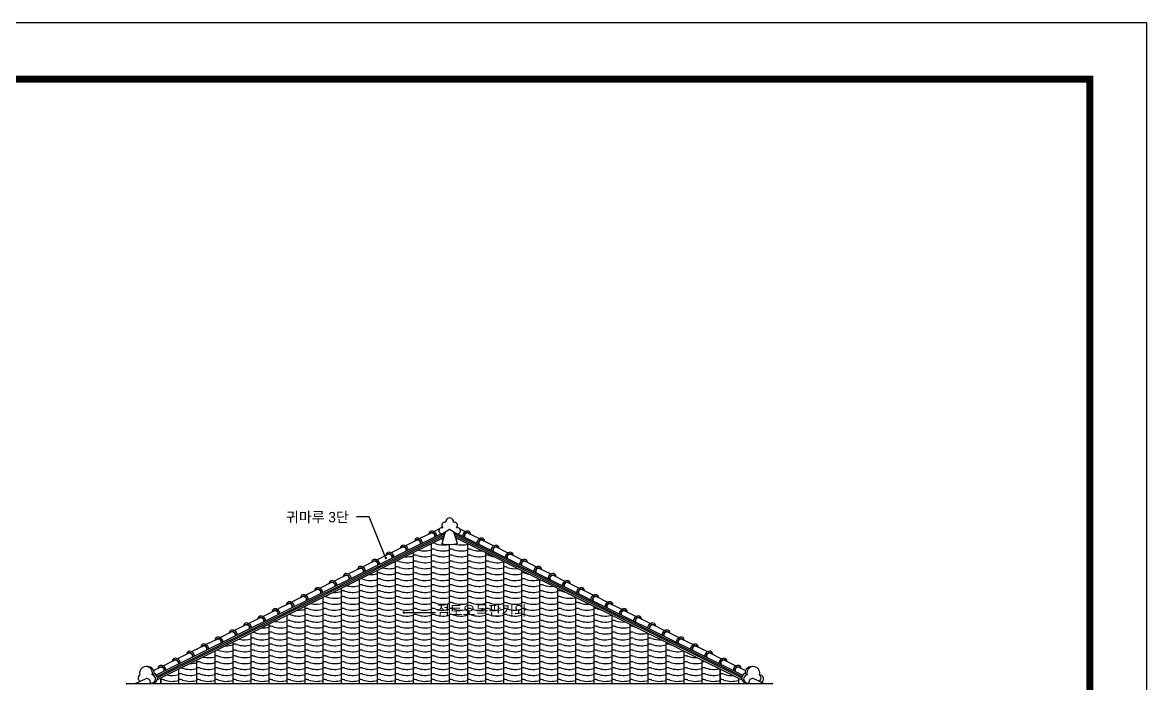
# Model space of a CAD drawing. Extents: x 138805 to 172445, y -129942 to -106182.
# Drawn here: x 154969 to 172445, y -116462 to -106182 of the extents above; entities that cross this region are included whole.
import ezdxf

# ---------------------------------------------------------------- set-up
doc = ezdxf.new("R2010")
doc.units = 0
doc.header["$LTSCALE"] = 50
doc.header["$MEASUREMENT"] = 0
for name, color, linetype in [('COR', 4, 'CONTINUOUS'), ('DIM', 7, 'CONTINUOUS'), ('ele-3', 6, 'CONTINUOUS'), ('HAT', 5, 'CONTINUOUS'), ('HATCH', 5, 'CONTINUOUS'), ('WAL', 3, 'CONTINUOUS'), ('WALLI', 4, 'CONTINUOUS'), ('WID', 4, 'CONTINUOUS')]:
    doc.layers.add(name, color=color, linetype=linetype)
doc.styles.add('현창', font='HYWULM_0.TTF')

# ---------------------------------------------------------------- blocks, each defined once
blk = doc.blocks.new('20')
at = {"layer": 'COR', "linetype": 'Continuous', "const_width": 270}
blk.add_lwpolyline([(230424, -2398), (230424, -57398), (308324, -57398), (308324, -2398)], close=True, dxfattribs=at)
at = {"layer": 'HAT'}
for p, q in [((226424, -198), (310524, -198)), ((310524, -198), (310524, -59598))]:
    blk.add_line(p, q, dxfattribs=at)

msp = doc.modelspace()

# ---------------------------------------------------------------- linework, layer by layer
at = {"layer": 'DIM'}
for p, q in [((160361, -113868), (160161, -113868)), ((160618, -114511), (160361, -113868)), ((160897, -115358), (161390, -115358))]:
    msp.add_line(p, q, dxfattribs=at)
at = {"layer": 'DIM', "const_width": 19.8}
for points in [[(160628, -114511, -1), (160609, -114511, -1)], [(160888, -115358, 1), (160907, -115358, 1)]]:
    msp.add_lwpolyline(points, format="xyb", close=True, dxfattribs=at)
at = {"layer": 'ele-3'}
for p, q in [((161540, -114130), (157063, -116351)), ((161530, -114161), (157069, -116375)), ((161681, -114130), (166158, -116351)), ((161691, -114161), (166152, -116375))]:
    msp.add_line(p, q, dxfattribs=at)
at = {"layer": 'HAT'}
for p, q in [((156985, -116328), (157019, -116308)), ((166236, -116328), (166201, -116308))]:
    msp.add_line(p, q, dxfattribs=at)
for centre, radius, start, end in [((161227, -113941), 366, 282.9687, 286.3676), ((161344, -114427), 147, 73.7335, 89.9759), ((161507, -113941), 366, 250.529, 278.745), ((161507, -113848), 366, 265.4596, 271.0363), ((161788, -113848), 366, 256.8056, 262.2242), ((161788, -113941), 366, 256.8869, 286.3676), ((161063, -114611), 147, 73.7335, 95.5336), ((161227, -114033), 366, 254.7369, 286.3676), ((161344, -114519), 147, 73.7335, 95.5336), ((161344, -114611), 147, 73.7335, 95.5336), ((161507, -114033), 366, 250.529, 286.3676), ((161624, -114519), 147, 73.7335, 95.5336), ((161624, -114611), 147, 73.7335, 95.5336), ((161788, -114033), 366, 250.529, 286.3676), ((161905, -114519), 147, 73.7335, 95.5336), ((161905, -114611), 147, 73.7335, 95.5336), ((162068, -114033), 366, 250.529, 276.7771), ((162186, -114611), 147, 73.7335, 95.5336), ((160665, -114217), 366, 284.0713, 286.3676), ((160783, -114704), 147, 73.7335, 88.6285), ((160946, -114217), 366, 250.529, 286.3676), ((160946, -114125), 366, 265.9407, 286.3676), ((161063, -114704), 147, 73.7335, 95.5336), ((161227, -114125), 366, 250.529, 286.3676), ((161227, -114217), 366, 250.529, 286.3676), ((161344, -114704), 147, 73.7335, 95.5336), ((161507, -114125), 366, 250.529, 286.3676), ((161507, -114217), 366, 250.529, 286.3676), ((161624, -114704), 147, 73.7335, 95.5336), ((161788, -114125), 366, 250.529, 286.3676), ((161788, -114217), 366, 250.529, 286.3676), ((161905, -114704), 147, 73.7335, 95.5336), ((162068, -114125), 366, 250.529, 286.3676), ((162068, -114217), 366, 250.529, 286.3676), ((162186, -114704), 147, 73.7335, 95.5336), ((162349, -114125), 366, 250.529, 261.4388), ((162349, -114217), 366, 250.529, 286.3676), ((160385, -114402), 366, 266.4289, 286.3676), ((160502, -114796), 147, 73.7335, 95.5336), ((160502, -114888), 147, 73.7335, 95.5336), ((160665, -114402), 366, 250.529, 286.3676), ((160665, -114310), 366, 255.1077, 286.3676), ((160783, -114796), 147, 73.7335, 95.5336), ((160783, -114888), 147, 73.7335, 95.5336), ((160946, -114310), 366, 250.529, 286.3676), ((160946, -114402), 366, 250.529, 286.3676), ((161063, -114796), 147, 73.7335, 95.5336), ((161063, -114888), 147, 73.7335, 95.5336), ((161227, -114310), 366, 250.529, 286.3676), ((161227, -114402), 366, 250.529, 286.3676), ((161344, -114796), 147, 73.7335, 95.5336), ((161344, -114888), 147, 73.7335, 95.5336), ((161507, -114310), 366, 250.529, 286.3676), ((161507, -114402), 366, 250.529, 286.3676), ((161624, -114796), 147, 73.7335, 95.5336), ((161624, -114888), 147, 73.7335, 95.5336), ((161788, -114310), 366, 250.529, 286.3676), ((161788, -114402), 366, 250.529, 286.3676), ((161905, -114796), 147, 73.7335, 95.5336), ((161905, -114888), 147, 73.7335, 95.5336), ((162068, -114310), 366, 250.529, 286.3676), ((162068, -114402), 366, 250.529, 286.3676), ((162186, -114796), 147, 73.7335, 95.5336), ((162186, -114888), 147, 73.7335, 95.5336), ((162349, -114310), 366, 250.529, 286.3676), ((162349, -114402), 366, 250.529, 286.3676), ((162466, -114796), 147, 73.7335, 95.5336), ((162466, -114888), 147, 73.7335, 95.5336), ((162629, -114310), 366, 250.529, 276.3255), ((162629, -114402), 366, 250.529, 286.3676), ((162747, -114888), 147, 73.7335, 95.5336), ((162910, -114402), 366, 250.529, 260.6184), ((160104, -114586), 366, 255.4813, 286.3676), ((160104, -114494), 366, 285.281, 286.3676), ((160222, -115072), 147, 73.7335, 95.5336), ((160222, -114980), 147, 73.7335, 87.3389), ((160385, -114494), 366, 250.529, 286.3676), ((160385, -114586), 366, 250.529, 286.3676), ((160502, -114980), 147, 73.7335, 95.5336), ((160502, -115072), 147, 73.7335, 95.5336), ((160665, -114494), 366, 250.529, 286.3676), ((160665, -114586), 366, 250.529, 286.3676), ((160783, -114980), 147, 73.7335, 95.5336), ((160783, -115072), 147, 73.7335, 95.5336), ((160946, -114494), 366, 250.529, 286.3676), ((160946, -114586), 366, 250.529, 286.3676), ((161063, -114980), 147, 73.7335, 95.5336), ((161063, -115072), 147, 73.7335, 95.5336), ((161227, -114494), 366, 250.529, 286.3676), ((161227, -114586), 366, 250.529, 286.3676), ((161344, -114980), 147, 73.7335, 95.5336), ((161344, -115072), 147, 73.7335, 95.5336), ((161507, -114494), 366, 250.529, 286.3676), ((161507, -114586), 366, 250.529, 286.3676), ((161624, -114980), 147, 73.7335, 95.5336), ((161624, -115072), 147, 73.7335, 95.5336), ((161788, -114494), 366, 250.529, 286.3676), ((161788, -114586), 366, 250.529, 286.3676), ((161905, -114980), 147, 73.7335, 95.5336), ((161905, -115072), 147, 73.7335, 95.5336), ((162068, -114494), 366, 250.529, 286.3676), ((162068, -114586), 366, 250.529, 286.3676), ((162186, -114980), 147, 73.7335, 95.5336), ((162186, -115072), 147, 73.7335, 95.5336), ((162349, -114494), 366, 250.529, 286.3676), ((162349, -114586), 366, 250.529, 286.3676), ((162466, -114980), 147, 73.7335, 95.5336), ((162466, -115072), 147, 73.7335, 95.5336), ((162629, -114494), 366, 250.529, 286.3676), ((162629, -114586), 366, 250.529, 286.3676), ((162747, -114980), 147, 73.7335, 95.5336), ((162747, -115072), 147, 73.7335, 95.5336), ((162910, -114494), 366, 250.529, 286.3676), ((162910, -114586), 366, 250.529, 286.3676), ((163027, -115072), 147, 73.7335, 95.5336), ((163191, -114586), 366, 250.529, 275.8683), ((159660, -115257), 147, 73.7335, 86.0995), ((159824, -114771), 366, 250.529, 286.3676), ((159824, -114679), 366, 266.9243, 286.3676), ((159941, -115165), 147, 73.7335, 95.5336), ((159941, -115257), 147, 73.7335, 95.5336), ((160104, -114679), 366, 250.529, 286.3676), ((160104, -114771), 366, 250.529, 286.3676), ((160222, -115165), 147, 73.7335, 95.5336), ((160222, -115257), 147, 73.7335, 95.5336), ((160385, -114679), 366, 250.529, 286.3676), ((160385, -114771), 366, 250.529, 286.3676), ((160502, -115165), 147, 73.7335, 95.5336), ((160502, -115257), 147, 73.7335, 95.5336), ((160665, -114679), 366, 250.529, 286.3676), ((160665, -114771), 366, 250.529, 286.3676), ((160783, -115165), 147, 73.7335, 95.5336), ((160783, -115257), 147, 73.7335, 95.5336), ((160946, -114679), 366, 250.529, 286.3676), ((160946, -114771), 366, 250.529, 286.3676), ((161063, -115165), 147, 73.7335, 95.5336), ((161063, -115257), 147, 73.7335, 95.5336), ((161227, -114679), 366, 250.529, 286.3676), ((161227, -114771), 366, 250.529, 286.3676), ((161344, -115165), 147, 73.7335, 95.5336), ((161344, -115257), 147, 73.7335, 95.5336), ((161507, -114679), 366, 250.529, 286.3676), ((161507, -114771), 366, 250.529, 286.3676), ((161624, -115165), 147, 73.7335, 95.5336), ((161624, -115257), 147, 73.7335, 95.5336), ((161788, -114679), 366, 250.529, 286.3676), ((161788, -114771), 366, 250.529, 286.3676), ((161905, -115165), 147, 73.7335, 95.5336), ((161905, -115257), 147, 73.7335, 95.5336), ((162068, -114679), 366, 250.529, 286.3676), ((162068, -114771), 366, 250.529, 286.3676), ((162186, -115165), 147, 73.7335, 95.5336), ((162186, -115257), 147, 73.7335, 95.5336), ((162349, -114679), 366, 250.529, 286.3676), ((162349, -114771), 366, 250.529, 286.3676), ((162466, -115165), 147, 73.7335, 95.5336), ((162466, -115257), 147, 73.7335, 95.5336), ((162629, -114679), 366, 250.529, 286.3676), ((162629, -114771), 366, 250.529, 286.3676), ((162747, -115165), 147, 73.7335, 95.5336), ((162747, -115257), 147, 73.7335, 95.5336), ((162910, -114679), 366, 250.529, 286.3676), ((162910, -114771), 366, 250.529, 286.3676), ((163027, -115165), 147, 73.7335, 95.5336), ((163027, -115257), 147, 73.7335, 95.5336), ((163191, -114679), 366, 250.529, 286.3676), ((163191, -114771), 366, 250.529, 286.3676), ((163308, -115165), 147, 73.7335, 95.5336), ((163308, -115257), 147, 73.7335, 95.5336), ((163471, -114679), 366, 250.529, 259.7577), ((163471, -114771), 366, 250.529, 286.3676), ((159262, -114955), 366, 267.4275, 286.3676), ((159380, -115441), 147, 73.7335, 95.5336), ((159543, -114955), 366, 250.529, 286.3676), ((159543, -114863), 366, 255.8578, 286.3676), ((159660, -115349), 147, 73.7335, 95.5336), ((159660, -115441), 147, 73.7335, 95.5336), ((159824, -114863), 366, 250.529, 286.3676), ((159824, -114955), 366, 250.529, 286.3676), ((159941, -115349), 147, 73.7335, 95.5336), ((159941, -115441), 147, 73.7335, 95.5336), ((160104, -114863), 366, 250.529, 286.3676), ((160104, -114955), 366, 250.529, 286.3676), ((160222, -115349), 147, 73.7335, 95.5336), ((160222, -115441), 147, 73.7335, 95.5336), ((160385, -114863), 366, 250.529, 286.3676), ((160385, -114955), 366, 250.529, 286.3676), ((160502, -115349), 147, 73.7335, 95.5336), ((160502, -115441), 147, 73.7335, 95.5336), ((160665, -114863), 366, 250.529, 286.3676), ((160665, -114955), 366, 250.529, 286.3676), ((160783, -115349), 147, 73.7335, 95.5336), ((160783, -115441), 147, 73.7335, 95.5336), ((160946, -114863), 366, 250.529, 286.3676), ((160946, -114955), 366, 250.529, 286.3676), ((161063, -115349), 147, 73.7335, 95.5336), ((161063, -115441), 147, 73.7335, 95.5336), ((161227, -114863), 366, 250.529, 286.3676), ((161227, -114955), 366, 250.529, 286.3676), ((161344, -115349), 147, 73.7335, 95.5336), ((161344, -115441), 147, 73.7335, 95.5336), ((161507, -114863), 366, 250.529, 286.3676), ((161507, -114955), 366, 250.529, 286.3676), ((161624, -115349), 147, 73.7335, 95.5336), ((161624, -115441), 147, 73.7335, 95.5336), ((161788, -114863), 366, 250.529, 286.3676), ((161788, -114955), 366, 250.529, 286.3676), ((161905, -115349), 147, 73.7335, 95.5336), ((161905, -115441), 147, 73.7335, 95.5336), ((162068, -114863), 366, 250.529, 286.3676), ((162068, -114955), 366, 250.529, 286.3676), ((162186, -115349), 147, 73.7335, 95.5336), ((162186, -115441), 147, 73.7335, 95.5336), ((162349, -114863), 366, 250.529, 286.3676), ((162349, -114955), 366, 250.529, 286.3676), ((162466, -115349), 147, 73.7335, 95.5336), ((162466, -115441), 147, 73.7335, 95.5336), ((162629, -114863), 366, 250.529, 286.3676), ((162629, -114955), 366, 250.529, 286.3676), ((162747, -115349), 147, 73.7335, 95.5336), ((162747, -115441), 147, 73.7335, 95.5336), ((162910, -114863), 366, 250.529, 286.3676), ((162910, -114955), 366, 250.529, 286.3676), ((163027, -115349), 147, 73.7335, 95.5336), ((163027, -115441), 147, 73.7335, 95.5336), ((163191, -114863), 366, 250.529, 286.3676), ((163191, -114955), 366, 250.529, 286.3676), ((163308, -115349), 147, 73.7335, 95.5336), ((163308, -115441), 147, 73.7335, 95.5336), ((163471, -114863), 366, 250.529, 286.3676), ((163471, -114955), 366, 250.529, 286.3676), ((163589, -115349), 147, 73.7335, 95.5336), ((163589, -115441), 147, 73.7335, 95.5336), ((163752, -114863), 366, 250.529, 275.4052), ((163752, -114955), 366, 250.529, 286.3676), ((163869, -115441), 147, 73.7335, 95.5336), ((164032, -114955), 366, 250.529, 258.8497), ((158982, -115140), 366, 256.2371, 286.3676), ((159099, -115626), 147, 73.7335, 95.5336), ((159099, -115534), 147, 73.7335, 84.9044), ((159262, -115047), 366, 250.529, 286.3676), ((159262, -115140), 366, 250.529, 286.3676), ((159380, -115534), 147, 73.7335, 95.5336), ((159380, -115626), 147, 73.7335, 95.5336), ((159543, -115047), 366, 250.529, 286.3676), ((159543, -115140), 366, 250.529, 286.3676), ((159660, -115534), 147, 73.7335, 95.5336), ((159660, -115626), 147, 73.7335, 95.5336), ((159824, -115047), 366, 250.529, 286.3676), ((159824, -115140), 366, 250.529, 286.3676), ((159941, -115534), 147, 73.7335, 95.5336), ((159941, -115626), 147, 73.7335, 95.5336), ((160104, -115047), 366, 250.529, 286.3676), ((160104, -115140), 366, 250.529, 286.3676), ((160222, -115534), 147, 73.7335, 95.5336), ((160222, -115626), 147, 73.7335, 95.5336), ((160385, -115047), 366, 250.529, 286.3676), ((160385, -115140), 366, 250.529, 286.3676), ((160502, -115534), 147, 73.7335, 95.5336), ((160502, -115626), 147, 73.7335, 95.5336), ((160665, -115047), 366, 250.529, 286.3676), ((160665, -115140), 366, 250.529, 286.3676), ((160783, -115534), 147, 73.7335, 95.5336), ((160783, -115626), 147, 73.7335, 95.5336), ((160946, -115047), 366, 250.529, 286.3676), ((160946, -115140), 366, 250.529, 286.3676), ((161063, -115534), 147, 73.7335, 95.5336), ((161063, -115626), 147, 73.7335, 95.5336), ((161227, -115047), 366, 250.529, 286.3676), ((161227, -115140), 366, 250.529, 286.3676), ((161344, -115534), 147, 73.7335, 95.5336), ((161344, -115626), 147, 73.7335, 95.5336), ((161507, -115047), 366, 250.529, 286.3676), ((161507, -115140), 366, 250.529, 286.3676), ((161624, -115534), 147, 73.7335, 95.5336), ((161624, -115626), 147, 73.7335, 95.5336), ((161788, -115047), 366, 250.529, 286.3676), ((161788, -115140), 366, 250.529, 286.3676), ((161905, -115534), 147, 73.7335, 95.5336), ((161905, -115626), 147, 73.7335, 95.5336), ((162068, -115047), 366, 250.529, 286.3676), ((162068, -115140), 366, 250.529, 286.3676), ((162186, -115534), 147, 73.7335, 95.5336), ((162186, -115626), 147, 73.7335, 95.5336), ((162349, -115047), 366, 250.529, 286.3676), ((162349, -115140), 366, 250.529, 286.3676), ((162466, -115534), 147, 73.7335, 95.5336), ((162466, -115626), 147, 73.7335, 95.5336), ((162629, -115047), 366, 250.529, 286.3676), ((162629, -115140), 366, 250.529, 286.3676), ((162747, -115534), 147, 73.7335, 95.5336), ((162747, -115626), 147, 73.7335, 95.5336), ((162910, -115047), 366, 250.529, 286.3676), ((162910, -115140), 366, 250.529, 286.3676), ((163027, -115534), 147, 73.7335, 95.5336), ((163027, -115626), 147, 73.7335, 95.5336), ((163191, -115047), 366, 250.529, 286.3676), ((163191, -115140), 366, 250.529, 286.3676), ((163308, -115534), 147, 73.7335, 95.5336), ((163308, -115626), 147, 73.7335, 95.5336), ((163471, -115047), 366, 250.529, 286.3676), ((163471, -115140), 366, 250.529, 286.3676), ((163589, -115534), 147, 73.7335, 95.5336), ((163589, -115626), 147, 73.7335, 95.5336), ((163752, -115047), 366, 250.529, 286.3676), ((163752, -115140), 366, 250.529, 286.3676), ((163869, -115534), 147, 73.7335, 95.5336), ((163869, -115626), 147, 73.7335, 95.5336), ((164032, -115047), 366, 250.529, 286.3676), ((164032, -115140), 366, 250.529, 286.3676), ((164150, -115626), 147, 73.7335, 95.5336), ((164313, -115140), 366, 250.529, 274.936), ((158538, -115810), 147, 73.7335, 83.7487), ((158701, -115324), 366, 250.529, 286.3676), ((158701, -115232), 366, 267.9388, 286.3676), ((158819, -115718), 147, 73.7335, 95.5336), ((158819, -115810), 147, 73.7335, 95.5336), ((158982, -115232), 366, 250.529, 286.3676), ((158982, -115324), 366, 250.529, 286.3676), ((159099, -115718), 147, 73.7335, 95.5336), ((159099, -115810), 147, 73.7335, 95.5336), ((159262, -115232), 366, 250.529, 286.3676), ((159262, -115324), 366, 250.529, 286.3676), ((159380, -115718), 147, 73.7335, 95.5336), ((159380, -115810), 147, 73.7335, 95.5336), ((159543, -115232), 366, 250.529, 286.3676), ((159543, -115324), 366, 250.529, 286.3676), ((159660, -115718), 147, 73.7335, 95.5336), ((159660, -115810), 147, 73.7335, 95.5336), ((159824, -115232), 366, 250.529, 286.3676), ((159824, -115324), 366, 250.529, 286.3676), ((159941, -115718), 147, 73.7335, 95.5336), ((159941, -115810), 147, 73.7335, 95.5336), ((160104, -115232), 366, 250.529, 286.3676), ((160104, -115324), 366, 250.529, 286.3676), ((160222, -115718), 147, 73.7335, 95.5336), ((160222, -115810), 147, 73.7335, 95.5336), ((160385, -115232), 366, 250.529, 286.3676), ((160385, -115324), 366, 250.529, 286.3676), ((160502, -115718), 147, 73.7335, 95.5336), ((160502, -115810), 147, 73.7335, 95.5336), ((160665, -115232), 366, 250.529, 286.3676), ((160665, -115324), 366, 250.529, 286.3676), ((160783, -115718), 147, 73.7335, 95.5336), ((160783, -115810), 147, 73.7335, 95.5336), ((160946, -115232), 366, 250.529, 286.3676), ((160946, -115324), 366, 250.529, 286.3676), ((161063, -115718), 147, 73.7335, 95.5336), ((161063, -115810), 147, 73.7335, 95.5336), ((161227, -115232), 366, 250.529, 286.3676), ((161227, -115324), 366, 250.529, 286.3676), ((161344, -115718), 147, 73.7335, 95.5336), ((161344, -115810), 147, 73.7335, 95.5336), ((161507, -115232), 366, 250.529, 286.3676), ((161507, -115324), 366, 250.529, 286.3676), ((161624, -115718), 147, 73.7335, 95.5336), ((161624, -115810), 147, 73.7335, 95.5336), ((161788, -115232), 366, 250.529, 286.3676), ((161788, -115324), 366, 250.529, 286.3676), ((161905, -115718), 147, 73.7335, 95.5336), ((161905, -115810), 147, 73.7335, 95.5336), ((162068, -115232), 366, 250.529, 286.3676), ((162068, -115324), 366, 250.529, 286.3676), ((162186, -115718), 147, 73.7335, 95.5336), ((162186, -115810), 147, 73.7335, 95.5336), ((162349, -115232), 366, 250.529, 286.3676), ((162349, -115324), 366, 250.529, 286.3676), ((162466, -115718), 147, 73.7335, 95.5336), ((162466, -115810), 147, 73.7335, 95.5336), ((162629, -115232), 366, 250.529, 286.3676), ((162629, -115324), 366, 250.529, 286.3676), ((162747, -115718), 147, 73.7335, 95.5336), ((162747, -115810), 147, 73.7335, 95.5336), ((162910, -115232), 366, 250.529, 286.3676), ((162910, -115324), 366, 250.529, 286.3676), ((163027, -115718), 147, 73.7335, 95.5336), ((163027, -115810), 147, 73.7335, 95.5336), ((163191, -115232), 366, 250.529, 286.3676), ((163191, -115324), 366, 250.529, 286.3676), ((163308, -115718), 147, 73.7335, 95.5336), ((163308, -115810), 147, 73.7335, 95.5336), ((163471, -115232), 366, 250.529, 286.3676), ((163471, -115324), 366, 250.529, 286.3676), ((163589, -115718), 147, 73.7335, 95.5336), ((163589, -115810), 147, 73.7335, 95.5336), ((163752, -115232), 366, 250.529, 286.3676), ((163752, -115324), 366, 250.529, 286.3676), ((163869, -115718), 147, 73.7335, 95.5336), ((163869, -115810), 147, 73.7335, 95.5336), ((164032, -115232), 366, 250.529, 286.3676), ((164032, -115324), 366, 250.529, 286.3676), ((164150, -115718), 147, 73.7335, 95.5336), ((164150, -115810), 147, 73.7335, 95.5336), ((164313, -115232), 366, 250.529, 286.3676), ((164313, -115324), 366, 250.529, 286.3676), ((164430, -115718), 147, 73.7335, 95.5336), ((164430, -115810), 147, 73.7335, 95.5336), ((164594, -115232), 366, 250.529, 257.8856), ((164594, -115324), 366, 250.529, 285.5699), ((158140, -115509), 366, 268.4586, 286.3676), ((158257, -115995), 147, 73.7335, 95.5336), ((158421, -115509), 366, 250.529, 286.3676), ((158421, -115416), 366, 256.6195, 286.3676), ((158538, -115903), 147, 73.7335, 95.5336), ((158538, -115995), 147, 73.7335, 95.5336), ((158701, -115416), 366, 250.529, 286.3676), ((158701, -115509), 366, 250.529, 286.3676), ((158819, -115903), 147, 73.7335, 95.5336), ((158819, -115995), 147, 73.7335, 95.5336), ((158982, -115416), 366, 250.529, 286.3676), ((158982, -115509), 366, 250.529, 286.3676), ((159099, -115903), 147, 73.7335, 95.5336), ((159099, -115995), 147, 73.7335, 95.5336), ((159262, -115416), 366, 250.529, 286.3676), ((159262, -115509), 366, 250.529, 286.3676), ((159380, -115903), 147, 73.7335, 95.5336), ((159380, -115995), 147, 73.7335, 95.5336), ((159543, -115416), 366, 250.529, 286.3676), ((159543, -115509), 366, 250.529, 286.3676), ((159660, -115903), 147, 73.7335, 95.5336), ((159660, -115995), 147, 73.7335, 95.5336), ((159824, -115416), 366, 250.529, 286.3676), ((159824, -115509), 366, 250.529, 286.3676), ((159941, -115903), 147, 73.7335, 95.5336), ((159941, -115995), 147, 73.7335, 95.5336), ((160104, -115416), 366, 250.529, 286.3676), ((160104, -115509), 366, 250.529, 286.3676), ((160222, -115903), 147, 73.7335, 95.5336), ((160222, -115995), 147, 73.7335, 95.5336), ((160385, -115416), 366, 250.529, 286.3676), ((160385, -115509), 366, 250.529, 286.3676), ((160502, -115903), 147, 73.7335, 95.5336), ((160502, -115995), 147, 73.7335, 95.5336), ((160665, -115416), 366, 250.529, 286.3676), ((160665, -115509), 366, 250.529, 286.3676), ((160783, -115903), 147, 73.7335, 95.5336), ((160783, -115995), 147, 73.7335, 95.5336), ((160946, -115416), 366, 250.529, 286.3676), ((160946, -115509), 366, 250.529, 286.3676), ((161063, -115903), 147, 73.7335, 95.5336), ((161063, -115995), 147, 73.7335, 95.5336), ((161227, -115416), 366, 250.529, 286.3676), ((161227, -115509), 366, 250.529, 286.3676), ((161344, -115903), 147, 73.7335, 95.5336), ((161344, -115995), 147, 73.7335, 95.5336), ((161507, -115416), 366, 250.529, 286.3676), ((161507, -115509), 366, 250.529, 286.3676), ((161624, -115903), 147, 73.7335, 95.5336), ((161624, -115995), 147, 73.7335, 95.5336), ((161788, -115416), 366, 250.529, 286.3676), ((161788, -115509), 366, 250.529, 286.3676), ((161905, -115903), 147, 73.7335, 95.5336), ((161905, -115995), 147, 73.7335, 95.5336), ((162068, -115416), 366, 250.529, 286.3676), ((162068, -115509), 366, 250.529, 286.3676), ((162186, -115903), 147, 73.7335, 95.5336), ((162186, -115995), 147, 73.7335, 95.5336), ((162349, -115416), 366, 250.529, 286.3676), ((162349, -115509), 366, 250.529, 286.3676), ((162466, -115903), 147, 73.7335, 95.5336), ((162466, -115995), 147, 73.7335, 95.5336), ((162629, -115416), 366, 250.529, 286.3676), ((162629, -115509), 366, 250.529, 286.3676), ((162747, -115903), 147, 73.7335, 95.5336), ((162747, -115995), 147, 73.7335, 95.5336), ((162910, -115416), 366, 250.529, 286.3676), ((162910, -115509), 366, 250.529, 286.3676), ((163027, -115903), 147, 73.7335, 95.5336), ((163027, -115995), 147, 73.7335, 95.5336), ((163191, -115416), 366, 250.529, 286.3676), ((163191, -115509), 366, 250.529, 286.3676), ((163308, -115903), 147, 73.7335, 95.5336), ((163308, -115995), 147, 73.7335, 95.5336), ((163471, -115416), 366, 250.529, 286.3676), ((163471, -115509), 366, 250.529, 286.3676), ((163589, -115903), 147, 73.7335, 95.5336), ((163589, -115995), 147, 73.7335, 95.5336), ((163752, -115416), 366, 250.529, 286.3676), ((163752, -115509), 366, 250.529, 286.3676), ((163869, -115903), 147, 73.7335, 95.5336), ((163869, -115995), 147, 73.7335, 95.5336), ((164032, -115416), 366, 250.529, 286.3676), ((164032, -115509), 366, 250.529, 286.3676), ((164150, -115903), 147, 73.7335, 95.5336), ((164150, -115995), 147, 73.7335, 95.5336), ((164313, -115416), 366, 250.529, 286.3676), ((164313, -115509), 366, 250.529, 286.3676), ((164430, -115903), 147, 73.7335, 95.5336), ((164430, -115995), 147, 73.7335, 95.5336), ((164594, -115416), 366, 250.529, 286.3676), ((164594, -115509), 366, 250.529, 286.3676), ((164711, -115903), 147, 73.7335, 95.5336), ((164711, -115995), 147, 73.7335, 95.5336), ((164874, -115416), 366, 250.529, 274.4604), ((164874, -115509), 366, 250.529, 286.3676), ((164991, -115995), 147, 73.7335, 95.5336), ((165155, -115509), 366, 250.529, 256.8531), ((157977, -116179), 147, 73.7335, 95.5336), ((157977, -116087), 147, 73.7335, 82.6283), ((158140, -115601), 366, 250.529, 286.3676), ((158140, -115693), 366, 250.529, 286.3676), ((158257, -116087), 147, 73.7335, 95.5336), ((158257, -116179), 147, 73.7335, 95.5336), ((158421, -115601), 366, 250.529, 286.3676), ((158421, -115693), 366, 250.529, 286.3676), ((158538, -116087), 147, 73.7335, 95.5336), ((158538, -116179), 147, 73.7335, 95.5336), ((158701, -115601), 366, 250.529, 286.3676), ((158701, -115693), 366, 250.529, 286.3676), ((158819, -116087), 147, 73.7335, 95.5336), ((158819, -116179), 147, 73.7335, 95.5336), ((158982, -115601), 366, 250.529, 286.3676), ((158982, -115693), 366, 250.529, 286.3676), ((159099, -116087), 147, 73.7335, 95.5336), ((159099, -116179), 147, 73.7335, 95.5336), ((159262, -115601), 366, 250.529, 286.3676), ((159262, -115693), 366, 250.529, 286.3676), ((159380, -116087), 147, 73.7335, 95.5336), ((159380, -116179), 147, 73.7335, 95.5336), ((159543, -115601), 366, 250.529, 286.3676), ((159543, -115693), 366, 250.529, 286.3676), ((159660, -116087), 147, 73.7335, 95.5336), ((159660, -116179), 147, 73.7335, 95.5336), ((159824, -115601), 366, 250.529, 286.3676), ((159824, -115693), 366, 250.529, 286.3676), ((159941, -116087), 147, 73.7335, 95.5336), ((159941, -116179), 147, 73.7335, 95.5336), ((160104, -115601), 366, 250.529, 286.3676), ((160104, -115693), 366, 250.529, 286.3676), ((160222, -116087), 147, 73.7335, 95.5336), ((160222, -116179), 147, 73.7335, 95.5336), ((160385, -115601), 366, 250.529, 286.3676), ((160385, -115693), 366, 250.529, 286.3676), ((160502, -116087), 147, 73.7335, 95.5336), ((160502, -116179), 147, 73.7335, 95.5336), ((160665, -115601), 366, 250.529, 286.3676), ((160665, -115693), 366, 250.529, 286.3676), ((160783, -116087), 147, 73.7335, 95.5336), ((160783, -116179), 147, 73.7335, 95.5336), ((160946, -115601), 366, 250.529, 286.3676), ((160946, -115693), 366, 250.529, 286.3676), ((161063, -116087), 147, 73.7335, 95.5336), ((161063, -116179), 147, 73.7335, 95.5336), ((161227, -115601), 366, 250.529, 286.3676), ((161227, -115693), 366, 250.529, 286.3676), ((161344, -116087), 147, 73.7335, 95.5336), ((161344, -116179), 147, 73.7335, 95.5336), ((161507, -115601), 366, 250.529, 286.3676), ((161507, -115693), 366, 250.529, 286.3676), ((161624, -116087), 147, 73.7335, 95.5336), ((161624, -116179), 147, 73.7335, 95.5336), ((161788, -115601), 366, 250.529, 286.3676), ((161788, -115693), 366, 250.529, 286.3676), ((161905, -116087), 147, 73.7335, 95.5336), ((161905, -116179), 147, 73.7335, 95.5336), ((162068, -115601), 366, 250.529, 286.3676), ((162068, -115693), 366, 250.529, 286.3676), ((162186, -116087), 147, 73.7335, 95.5336), ((162186, -116179), 147, 73.7335, 95.5336), ((162349, -115601), 366, 250.529, 286.3676), ((162349, -115693), 366, 250.529, 286.3676), ((162466, -116087), 147, 73.7335, 95.5336), ((162466, -116179), 147, 73.7335, 95.5336), ((162629, -115601), 366, 250.529, 286.3676), ((162629, -115693), 366, 250.529, 286.3676), ((162747, -116087), 147, 73.7335, 95.5336), ((162747, -116179), 147, 73.7335, 95.5336), ((162910, -115601), 366, 250.529, 286.3676), ((162910, -115693), 366, 250.529, 286.3676), ((163027, -116087), 147, 73.7335, 95.5336), ((163027, -116179), 147, 73.7335, 95.5336), ((163191, -115601), 366, 250.529, 286.3676), ((163191, -115693), 366, 250.529, 286.3676), ((163308, -116087), 147, 73.7335, 95.5336), ((163308, -116179), 147, 73.7335, 95.5336), ((163471, -115601), 366, 250.529, 286.3676), ((163471, -115693), 366, 250.529, 286.3676), ((163589, -116087), 147, 73.7335, 95.5336), ((163589, -116179), 147, 73.7335, 95.5336), ((163752, -115601), 366, 250.529, 286.3676), ((163752, -115693), 366, 250.529, 286.3676), ((163869, -116087), 147, 73.7335, 95.5336), ((163869, -116179), 147, 73.7335, 95.5336), ((164032, -115601), 366, 250.529, 286.3676), ((164032, -115693), 366, 250.529, 286.3676), ((164150, -116087), 147, 73.7335, 95.5336), ((164150, -116179), 147, 73.7335, 95.5336), ((164313, -115601), 366, 250.529, 286.3676), ((164313, -115693), 366, 250.529, 286.3676), ((164430, -116087), 147, 73.7335, 95.5336), ((164430, -116179), 147, 73.7335, 95.5336), ((164594, -115601), 366, 250.529, 286.3676), ((164594, -115693), 366, 250.529, 286.3676), ((164711, -116087), 147, 73.7335, 95.5336), ((164711, -116179), 147, 73.7335, 95.5336), ((164874, -115601), 366, 250.529, 286.3676), ((164874, -115693), 366, 250.529, 286.3676), ((164991, -116087), 147, 73.7335, 95.5336), ((164991, -116179), 147, 73.7335, 95.5336), ((165155, -115601), 366, 250.529, 285.2013), ((165155, -115693), 366, 250.529, 286.3676), ((165272, -116179), 147, 73.7335, 95.5336), ((165435, -115693), 366, 250.529, 273.9781), ((156912, -116304), 107, 357.5057, 101.9296), ((157579, -115785), 366, 268.9875, 286.3676), ((157696, -116271), 147, 73.7335, 95.5336), ((157860, -115785), 366, 250.529, 286.3676), ((157860, -115693), 366, 257.0049, 286.3676), ((157977, -116271), 147, 73.7335, 95.5336), ((158140, -115785), 366, 250.529, 286.3676), ((158257, -116271), 147, 73.7335, 95.5336), ((158421, -115785), 366, 250.529, 286.3676), ((158538, -116271), 147, 73.7335, 95.5336), ((158701, -115785), 366, 250.529, 286.3676), ((158819, -116271), 147, 73.7335, 95.5336), ((158982, -115785), 366, 250.529, 286.3676), ((159099, -116271), 147, 73.7335, 95.5336), ((159262, -115785), 366, 250.529, 286.3676), ((159380, -116271), 147, 73.7335, 95.5336), ((159543, -115785), 366, 250.529, 286.3676), ((159660, -116271), 147, 73.7335, 95.5336), ((159824, -115785), 366, 250.529, 286.3676), ((159941, -116271), 147, 73.7335, 95.5336), ((160104, -115785), 366, 250.529, 286.3676), ((160222, -116271), 147, 73.7335, 95.5336), ((160385, -115785), 366, 250.529, 286.3676), ((160502, -116271), 147, 73.7335, 95.5336), ((160665, -115785), 366, 250.529, 286.3676), ((160783, -116271), 147, 73.7335, 95.5336), ((160946, -115785), 366, 250.529, 286.3676), ((161063, -116271), 147, 73.7335, 95.5336), ((161227, -115785), 366, 250.529, 286.3676), ((161344, -116271), 147, 73.7335, 95.5336), ((161507, -115785), 366, 250.529, 286.3676), ((161624, -116271), 147, 73.7335, 95.5336), ((161788, -115785), 366, 250.529, 286.3676), ((161905, -116271), 147, 73.7335, 95.5336), ((162068, -115785), 366, 250.529, 286.3676), ((162186, -116271), 147, 73.7335, 95.5336), ((162349, -115785), 366, 250.529, 286.3676), ((162466, -116271), 147, 73.7335, 95.5336), ((162629, -115785), 366, 250.529, 286.3676), ((162747, -116271), 147, 73.7335, 95.5336), ((162910, -115785), 366, 250.529, 286.3676), ((163027, -116271), 147, 73.7335, 95.5336), ((163191, -115785), 366, 250.529, 286.3676), ((163308, -116271), 147, 73.7335, 95.5336), ((163471, -115785), 366, 250.529, 286.3676), ((163589, -116271), 147, 73.7335, 95.5336), ((163752, -115785), 366, 250.529, 286.3676), ((163869, -116271), 147, 73.7335, 95.5336), ((164032, -115785), 366, 250.529, 286.3676), ((164150, -116271), 147, 73.7335, 95.5336), ((164313, -115785), 366, 250.529, 286.3676), ((164430, -116271), 147, 73.7335, 95.5336), ((164594, -115785), 366, 250.529, 286.3676), ((164711, -116271), 147, 73.7335, 95.5336), ((164874, -115785), 366, 250.529, 286.3676), ((164991, -116271), 147, 73.7335, 95.5336), ((165155, -115785), 366, 250.529, 286.3676), ((165272, -116271), 147, 73.7335, 95.5336), ((165435, -115785), 366, 250.529, 286.3676), ((165553, -116271), 147, 73.7335, 95.5336), ((165716, -115785), 366, 250.529, 255.7346), ((166309, -116304), 107, 78.0704, 182.4943), ((156992, -116380), 76.5, 257.4811, 69.3719), ((157295, -115992), 346, 256.6995, 287.9873), ((157416, -116456), 147, 73.7335, 95.5336), ((157416, -116364), 147, 73.7335, 81.5398), ((157579, -115877), 366, 250.529, 286.3676), ((157579, -115970), 366, 250.529, 286.3676), ((157696, -116364), 147, 73.7335, 95.5336), ((157696, -116456), 147, 73.7335, 95.5336), ((157860, -115877), 366, 250.529, 286.3676), ((157860, -115970), 366, 250.529, 286.3676), ((157977, -116364), 147, 73.7335, 95.5336), ((157977, -116456), 147, 73.7335, 95.5336), ((158140, -115877), 366, 250.529, 286.3676), ((158140, -115970), 366, 250.529, 286.3676), ((158257, -116364), 147, 73.7335, 95.5336), ((158257, -116456), 147, 73.7335, 95.5336), ((158421, -115877), 366, 250.529, 286.3676), ((158421, -115970), 366, 250.529, 286.3676), ((158538, -116364), 147, 73.7335, 95.5336), ((158538, -116456), 147, 73.7335, 95.5336), ((158701, -115877), 366, 250.529, 286.3676), ((158701, -115970), 366, 250.529, 286.3676), ((158819, -116364), 147, 73.7335, 95.5336), ((158819, -116456), 147, 73.7335, 95.5336), ((158982, -115877), 366, 250.529, 286.3676), ((158982, -115970), 366, 250.529, 286.3676), ((159099, -116364), 147, 73.7335, 95.5336), ((159099, -116456), 147, 73.7335, 95.5336), ((159262, -115877), 366, 250.529, 286.3676), ((159262, -115970), 366, 250.529, 286.3676), ((159380, -116364), 147, 73.7335, 95.5336), ((159380, -116456), 147, 73.7335, 95.5336), ((159543, -115877), 366, 250.529, 286.3676), ((159543, -115970), 366, 250.529, 286.3676), ((159660, -116364), 147, 73.7335, 95.5336), ((159660, -116456), 147, 73.7335, 95.5336), ((159824, -115877), 366, 250.529, 286.3676), ((159824, -115970), 366, 250.529, 286.3676), ((159941, -116364), 147, 73.7335, 95.5336), ((159941, -116456), 147, 73.7335, 95.5336), ((160104, -115877), 366, 250.529, 286.3676), ((160104, -115970), 366, 250.529, 286.3676), ((160222, -116364), 147, 73.7335, 95.5336), ((160222, -116456), 147, 73.7335, 95.5336), ((160385, -115877), 366, 250.529, 286.3676), ((160385, -115970), 366, 250.529, 286.3676), ((160502, -116364), 147, 73.7335, 95.5336), ((160502, -116456), 147, 73.7335, 95.5336), ((160665, -115877), 366, 250.529, 286.3676), ((160665, -115970), 366, 250.529, 286.3676), ((160783, -116364), 147, 73.7335, 95.5336), ((160783, -116456), 147, 73.7335, 95.5336), ((160946, -115877), 366, 250.529, 286.3676), ((160946, -115970), 366, 250.529, 286.3676), ((161063, -116364), 147, 73.7335, 95.5336), ((161063, -116456), 147, 73.7335, 95.5336), ((161227, -115877), 366, 250.529, 286.3676), ((161227, -115970), 366, 250.529, 286.3676), ((161344, -116364), 147, 73.7335, 95.5336), ((161344, -116456), 147, 73.7335, 95.5336), ((161507, -115877), 366, 250.529, 286.3676), ((161507, -115970), 366, 250.529, 286.3676), ((161624, -116364), 147, 73.7335, 95.5336), ((161624, -116456), 147, 73.7335, 95.5336), ((161788, -115877), 366, 250.529, 286.3676), ((161788, -115970), 366, 250.529, 286.3676), ((161905, -116364), 147, 73.7335, 95.5336), ((161905, -116456), 147, 73.7335, 95.5336), ((162068, -115877), 366, 250.529, 286.3676), ((162068, -115970), 366, 250.529, 286.3676), ((162186, -116364), 147, 73.7335, 95.5336), ((162186, -116456), 147, 73.7335, 95.5336), ((162349, -115877), 366, 250.529, 286.3676), ((162349, -115970), 366, 250.529, 286.3676), ((162466, -116364), 147, 73.7335, 95.5336), ((162466, -116456), 147, 73.7335, 95.5336), ((162629, -115877), 366, 250.529, 286.3676), ((162629, -115970), 366, 250.529, 286.3676), ((162747, -116364), 147, 73.7335, 95.5336), ((162747, -116456), 147, 73.7335, 95.5336), ((162910, -115877), 366, 250.529, 286.3676), ((162910, -115970), 366, 250.529, 286.3676), ((163027, -116364), 147, 73.7335, 95.5336), ((163027, -116456), 147, 73.7335, 95.5336), ((163191, -115877), 366, 250.529, 286.3676), ((163191, -115970), 366, 250.529, 286.3676), ((163308, -116364), 147, 73.7335, 95.5336), ((163308, -116456), 147, 73.7335, 95.5336), ((163471, -115877), 366, 250.529, 286.3676), ((163471, -115970), 366, 250.529, 286.3676), ((163589, -116364), 147, 73.7335, 95.5336), ((163589, -116456), 147, 73.7335, 95.5336), ((163752, -115877), 366, 250.529, 286.3676), ((163752, -115970), 366, 250.529, 286.3676), ((163869, -116364), 147, 73.7335, 95.5336), ((163869, -116456), 147, 73.7335, 95.5336), ((164032, -115877), 366, 250.529, 286.3676), ((164032, -115970), 366, 250.529, 286.3676), ((164150, -116364), 147, 73.7335, 95.5336), ((164150, -116456), 147, 73.7335, 95.5336), ((164313, -115877), 366, 250.529, 286.3676), ((164313, -115970), 366, 250.529, 286.3676), ((164430, -116364), 147, 73.7335, 95.5336), ((164430, -116456), 147, 73.7335, 95.5336), ((164594, -115877), 366, 250.529, 286.3676), ((164594, -115970), 366, 250.529, 286.3676), ((164711, -116364), 147, 73.7335, 95.5336), ((164711, -116456), 147, 73.7335, 95.5336), ((164874, -115877), 366, 250.529, 286.3676), ((164874, -115970), 366, 250.529, 286.3676), ((164991, -116364), 147, 73.7335, 95.5336), ((164991, -116456), 147, 73.7335, 95.5336), ((165155, -115877), 366, 250.529, 286.3676), ((165155, -115970), 366, 250.529, 286.3676), ((165272, -116364), 147, 73.7335, 95.5336), ((165272, -116456), 147, 73.7335, 95.5336), ((165435, -115877), 366, 250.529, 286.3676), ((165435, -115970), 366, 250.529, 286.3676), ((165553, -116364), 147, 73.7335, 95.5336), ((165553, -116456), 147, 73.7335, 95.5336), ((165716, -115877), 366, 250.529, 284.83), ((165716, -115970), 366, 250.529, 286.3676), ((165833, -116458), 147, 73.7335, 95.5336), ((165993, -115992), 346, 249.9678, 274.7868), ((166228, -116380), 76.5, 110.6281, 282.5189), ((157135, -116548), 147, 73.7335, 95.5336), ((157298, -116062), 366, 250.529, 286.3676), ((157416, -116548), 147, 73.7335, 95.5336), ((157579, -116062), 366, 250.529, 286.3676), ((157696, -116548), 147, 73.7335, 95.5336), ((157860, -116062), 366, 250.529, 286.3676), ((157977, -116548), 147, 73.7335, 95.5336), ((158140, -116062), 366, 250.529, 286.3676), ((158257, -116548), 147, 73.7335, 95.5336), ((158421, -116062), 366, 250.529, 286.3676), ((158538, -116548), 147, 73.7335, 95.5336), ((158701, -116062), 366, 250.529, 286.3676), ((158819, -116548), 147, 73.7335, 95.5336), ((158982, -116062), 366, 250.529, 286.3676), ((159099, -116548), 147, 73.7335, 95.5336), ((159262, -116062), 366, 250.529, 286.3676), ((159380, -116548), 147, 73.7335, 95.5336), ((159543, -116062), 366, 250.529, 286.3676), ((159660, -116548), 147, 73.7335, 95.5336), ((159824, -116062), 366, 250.529, 286.3676), ((159941, -116548), 147, 73.7335, 95.5336), ((160104, -116062), 366, 250.529, 286.3676), ((160222, -116548), 147, 73.7335, 95.5336), ((160385, -116062), 366, 250.529, 286.3676), ((160502, -116548), 147, 73.7335, 95.5336), ((160665, -116062), 366, 250.529, 286.3676), ((160783, -116548), 147, 73.7335, 95.5336), ((160946, -116062), 366, 250.529, 286.3676), ((161063, -116548), 147, 73.7335, 95.5336), ((161227, -116062), 366, 250.529, 286.3676), ((161344, -116548), 147, 73.7335, 95.5336), ((161507, -116062), 366, 250.529, 286.3676), ((161624, -116548), 147, 73.7335, 95.5336), ((161788, -116062), 366, 250.529, 286.3676), ((161905, -116548), 147, 73.7335, 95.5336), ((162068, -116062), 366, 250.529, 286.3676), ((162186, -116548), 147, 73.7335, 95.5336), ((162349, -116062), 366, 250.529, 286.3676), ((162466, -116548), 147, 73.7335, 95.5336), ((162629, -116062), 366, 250.529, 286.3676), ((162747, -116548), 147, 73.7335, 95.5336), ((162910, -116062), 366, 250.529, 286.3676), ((163027, -116548), 147, 73.7335, 95.5336), ((163191, -116062), 366, 250.529, 286.3676), ((163308, -116548), 147, 73.7335, 95.5336), ((163471, -116062), 366, 250.529, 286.3676), ((163589, -116548), 147, 73.7335, 95.5336), ((163752, -116062), 366, 250.529, 286.3676), ((163869, -116548), 147, 73.7335, 95.5336), ((164032, -116062), 366, 250.529, 286.3676), ((164150, -116548), 147, 73.7335, 95.5336), ((164313, -116062), 366, 250.529, 286.3676), ((164430, -116548), 147, 73.7335, 95.5336), ((164594, -116062), 366, 250.529, 286.3676), ((164711, -116548), 147, 73.7335, 95.5336), ((164874, -116062), 366, 250.529, 286.3676), ((164991, -116548), 147, 73.7335, 95.5336), ((165155, -116062), 366, 250.529, 286.3676), ((165272, -116548), 147, 73.7335, 95.5336), ((165435, -116062), 366, 250.529, 286.3676), ((165553, -116548), 147, 73.7335, 95.5336), ((165716, -116062), 366, 250.529, 286.3676), ((165833, -116548), 147, 73.7335, 95.5336), ((165996, -116062), 366, 250.529, 286.3676)]:
    msp.add_arc(centre, radius, start, end, dxfattribs=at)
at = {"layer": 'HATCH'}
msp.add_line((156585, -116460), (166635, -116460), dxfattribs=at)
at = {"layer": 'WALLI'}
for p, q in [((161452, -114057), (161378, -114093)), ((161493, -114133), (161610, -114061)), ((161610, -114061), (161728, -114133)), ((161769, -114057), (161842, -114093)), ((161480, -114132), (157050, -116330)), ((161520, -114193), (157065, -116403)), ((161100, -114232), (160936, -114313)), ((161321, -114122), (161157, -114203)), ((161330, -116460), (161330, -114287)), ((161700, -114193), (166155, -116403)), ((161740, -114132), (166170, -116330)), ((161891, -116460), (161891, -114287)), ((161899, -114122), (162064, -114203)), ((162121, -114232), (162285, -114313)), ((160657, -114451), (160493, -114533)), ((160878, -114342), (160714, -114423)), ((161049, -116460), (161049, -114427)), ((161610, -116460), (161610, -114307)), ((162172, -116460), (162172, -114427)), ((162342, -114342), (162507, -114423)), ((162564, -114451), (162728, -114533)), ((160435, -114561), (160271, -114643)), ((160769, -116460), (160769, -114566)), ((162452, -116460), (162452, -114566)), ((162785, -114561), (162949, -114643)), ((159993, -114781), (159828, -114863)), ((160214, -114671), (160050, -114753)), ((160488, -116460), (160488, -114705)), ((162733, -116460), (162733, -114705)), ((163007, -114671), (163171, -114753)), ((163228, -114781), (163392, -114863)), ((159771, -114891), (159607, -114972)), ((159927, -116460), (159927, -114983)), ((160207, -116460), (160207, -114844)), ((163013, -116460), (163013, -114844)), ((163294, -116460), (163294, -114983)), ((163450, -114891), (163614, -114972)), ((159328, -115111), (159164, -115192)), ((159550, -115001), (159385, -115082)), ((159646, -116460), (159646, -115123)), ((163574, -116460), (163574, -115123)), ((163671, -115001), (163835, -115082)), ((163892, -115111), (164057, -115192)), ((158885, -115330), (158721, -115412)), ((159107, -115221), (158943, -115302)), ((159366, -116460), (159366, -115262)), ((163855, -116460), (163855, -115262)), ((164114, -115221), (164278, -115302)), ((164335, -115330), (164500, -115412)), ((158664, -115440), (158500, -115522)), ((159085, -116460), (159085, -115401)), ((164136, -116460), (164136, -115401)), ((164557, -115440), (164721, -115522)), ((158221, -115660), (158057, -115742)), ((158442, -115550), (158278, -115632)), ((158524, -116460), (158524, -115679)), ((158805, -116460), (158805, -115540)), ((164416, -116460), (164416, -115540)), ((164697, -116460), (164697, -115679)), ((164778, -115550), (164943, -115632)), ((165000, -115660), (165164, -115742)), ((158000, -115770), (157835, -115851)), ((158243, -116460), (158243, -115819)), ((164977, -116460), (164977, -115819)), ((165221, -115770), (165385, -115851)), ((157557, -115990), (157392, -116071)), ((157778, -115880), (157614, -115961)), ((157963, -116460), (157963, -115958)), ((165258, -116460), (165258, -115958)), ((165443, -115880), (165607, -115961)), ((165664, -115990), (165828, -116071)), ((157114, -116209), (157010, -116261)), ((157335, -116100), (157171, -116181)), ((157682, -116460), (157682, -116097)), ((165538, -116460), (165538, -116097)), ((165885, -116100), (166050, -116181)), ((166107, -116209), (166210, -116261)), ((156727, -116460), (156891, -116383)), ((157402, -116460), (157402, -116236)), ((165819, -116460), (165819, -116236)), ((166494, -116460), (166330, -116383)), ((156940, -116460), (156957, -116451)), ((166281, -116460), (166263, -116451))]:
    msp.add_line(p, q, dxfattribs=at)
msp.add_lwpolyline([(161672, -114099), (161682, -114134), (161707, -114214), (161725, -114282), (161700, -114301), (161678, -114300), (161616, -114307), (161560, -114303), (161514, -114299), (161495, -114282), (161514, -114214), (161538, -114134), (161549, -114099)], dxfattribs=at)
for centre, radius, start, end in [((161610, -113946), 60.5, 353.7905, 186.2095), ((161330, -114134), 43.3, 109.5592, 186.1908), ((161331, -114169), 53.6, 348.3728, 145.1881), ((161331, -114169), 77.6, 1.211, 101.5059), ((161362, -113992), 103, 262.6326, 279.2159), ((161490, -114086), 47.4, 72.3945, 274.0528), ((161541, -114004), 52, 79.5737, 224.8793), ((161680, -114004), 52, 315.1207, 100.4263), ((161731, -114086), 47.4, 265.9472, 107.6055), ((161890, -114169), 77.6, 78.4941, 178.789), ((161890, -114169), 53.6, 34.8119, 191.6272), ((161859, -113992), 103, 260.7841, 277.3674), ((161891, -114134), 43.3, 353.8092, 70.4408), ((161109, -114244), 43.3, 109.5592, 186.1908), ((161110, -114279), 53.6, 348.3728, 145.1881), ((161110, -114279), 77.6, 1.211, 101.5059), ((161110, -114279), 48.6, 343.6053, 101.5059), ((161141, -114102), 103, 262.6326, 279.2159), ((161331, -114169), 48.6, 343.6053, 101.5059), ((161890, -114169), 48.6, 78.4941, 196.3947), ((162111, -114279), 77.6, 78.4941, 178.789), ((162111, -114279), 53.6, 34.8119, 191.6272), ((162111, -114279), 48.6, 78.4941, 196.3947), ((162080, -114102), 103, 260.7841, 277.3674), ((162112, -114244), 43.3, 353.8092, 70.4408), ((160666, -114464), 43.3, 109.5592, 186.1908), ((160667, -114499), 53.6, 348.3728, 145.1881), ((160667, -114499), 77.6, 1.211, 101.5059), ((160667, -114499), 48.6, 343.6053, 101.5059), ((160698, -114322), 103, 262.6326, 279.2159), ((160887, -114354), 43.3, 109.5592, 186.1908), ((160888, -114389), 53.6, 348.3728, 145.1881), ((160888, -114389), 77.6, 1.211, 101.5059), ((160888, -114389), 48.6, 343.6053, 101.5059), ((160919, -114212), 103, 262.6326, 279.2159), ((162333, -114389), 77.6, 78.4941, 178.789), ((162333, -114389), 53.6, 34.8119, 191.6272), ((162333, -114389), 48.6, 78.4941, 196.3947), ((162302, -114212), 103, 260.7841, 277.3674), ((162334, -114354), 43.3, 353.8092, 70.4408), ((162554, -114499), 77.6, 78.4941, 178.789), ((162554, -114499), 53.6, 34.8119, 191.6272), ((162554, -114499), 48.6, 78.4941, 196.3947), ((162523, -114322), 103, 260.7841, 277.3674), ((162555, -114464), 43.3, 353.8092, 70.4408), ((160223, -114684), 43.3, 109.5592, 186.1908), ((160224, -114719), 77.6, 1.211, 101.5059), ((160255, -114542), 103, 262.6326, 279.2159), ((160444, -114574), 43.3, 109.5592, 186.1908), ((160445, -114609), 53.6, 348.3728, 145.1881), ((160445, -114609), 77.6, 1.211, 101.5059), ((160445, -114609), 48.6, 343.6053, 101.5059), ((160476, -114432), 103, 262.6326, 279.2159), ((162775, -114609), 77.6, 78.4941, 178.789), ((162775, -114609), 53.6, 34.8119, 191.6272), ((162775, -114609), 48.6, 78.4941, 196.3947), ((162744, -114432), 103, 260.7841, 277.3674), ((162776, -114574), 43.3, 353.8092, 70.4408), ((162997, -114719), 77.6, 78.4941, 178.789), ((162966, -114542), 103, 260.7841, 277.3674), ((162998, -114684), 43.3, 353.8092, 70.4408), ((160001, -114793), 43.3, 109.5592, 186.1908), ((160002, -114829), 53.6, 348.3728, 145.1881), ((160002, -114829), 77.6, 1.211, 101.5059), ((160002, -114829), 48.6, 343.6053, 101.5059), ((160033, -114651), 103, 262.6326, 279.2159), ((160224, -114719), 53.6, 348.3728, 145.1881), ((160224, -114719), 48.6, 343.6053, 101.5059), ((162997, -114719), 53.6, 34.8119, 191.6272), ((162997, -114719), 48.6, 78.4941, 196.3947), ((163218, -114829), 77.6, 78.4941, 178.789), ((163218, -114829), 53.6, 34.8119, 191.6272), ((163218, -114829), 48.6, 78.4941, 196.3947), ((163187, -114651), 103, 260.7841, 277.3674), ((163219, -114793), 43.3, 353.8092, 70.4408), ((159558, -115013), 43.3, 109.5592, 186.1908), ((159559, -115048), 77.6, 1.211, 101.5059), ((159590, -114871), 103, 262.6326, 279.2159), ((159780, -114903), 43.3, 109.5592, 186.1908), ((159781, -114939), 53.6, 348.3728, 145.1881), ((159781, -114939), 77.6, 1.211, 101.5059), ((159781, -114939), 48.6, 343.6053, 101.5059), ((159812, -114761), 103, 262.6326, 279.2159), ((163440, -114939), 77.6, 78.4941, 178.789), ((163440, -114939), 53.6, 34.8119, 191.6272), ((163440, -114939), 48.6, 78.4941, 196.3947), ((163409, -114761), 103, 260.7841, 277.3674), ((163441, -114903), 43.3, 353.8092, 70.4408), ((163661, -115048), 77.6, 78.4941, 178.789), ((163630, -114871), 103, 260.7841, 277.3674), ((163662, -115013), 43.3, 353.8092, 70.4408), ((159337, -115123), 43.3, 109.5592, 186.1908), ((159338, -115158), 53.6, 348.3728, 145.1881), ((159338, -115158), 77.6, 1.211, 101.5059), ((159338, -115158), 48.6, 343.6053, 101.5059), ((159369, -114981), 103, 262.6326, 279.2159), ((159559, -115048), 53.6, 348.3728, 145.1881), ((159559, -115048), 48.6, 343.6053, 101.5059), ((163661, -115048), 53.6, 34.8119, 191.6272), ((163661, -115048), 48.6, 78.4941, 196.3947), ((163883, -115158), 77.6, 78.4941, 178.789), ((163883, -115158), 53.6, 34.8119, 191.6272), ((163883, -115158), 48.6, 78.4941, 196.3947), ((163852, -114981), 103, 260.7841, 277.3674), ((163884, -115123), 43.3, 353.8092, 70.4408), ((158894, -115343), 43.3, 109.5592, 186.1908), ((158895, -115378), 53.6, 348.3728, 145.1881), ((158895, -115378), 77.6, 1.211, 101.5059), ((158895, -115378), 48.6, 343.6053, 101.5059), ((158926, -115201), 103, 262.6326, 279.2159), ((159115, -115233), 43.3, 109.5592, 186.1908), ((159116, -115268), 53.6, 348.3728, 145.1881), ((159116, -115268), 77.6, 1.211, 101.5059), ((159116, -115268), 48.6, 343.6053, 101.5059), ((159148, -115091), 103, 262.6326, 279.2159), ((164104, -115268), 77.6, 78.4941, 178.789), ((164104, -115268), 53.6, 34.8119, 191.6272), ((164104, -115268), 48.6, 78.4941, 196.3947), ((164073, -115091), 103, 260.7841, 277.3674), ((164105, -115233), 43.3, 353.8092, 70.4408), ((164326, -115378), 77.6, 78.4941, 178.789), ((164326, -115378), 53.6, 34.8119, 191.6272), ((164326, -115378), 48.6, 78.4941, 196.3947), ((164295, -115201), 103, 260.7841, 277.3674), ((164327, -115343), 43.3, 353.8092, 70.4408), ((158673, -115453), 43.3, 109.5592, 186.1908), ((158674, -115488), 53.6, 348.3728, 145.1881), ((158674, -115488), 77.6, 1.211, 101.5059), ((158674, -115488), 48.6, 343.6053, 101.5059), ((158705, -115311), 103, 262.6326, 279.2159), ((164547, -115488), 77.6, 78.4941, 178.789), ((164547, -115488), 53.6, 34.8119, 191.6272), ((164547, -115488), 48.6, 78.4941, 196.3947), ((164516, -115311), 103, 260.7841, 277.3674), ((164548, -115453), 43.3, 353.8092, 70.4408), ((158230, -115672), 43.3, 109.5592, 186.1908), ((158231, -115708), 53.6, 348.3728, 145.1881), ((158231, -115708), 77.6, 1.211, 101.5059), ((158231, -115708), 48.6, 343.6053, 101.5059), ((158262, -115530), 103, 262.6326, 279.2159), ((158451, -115563), 43.3, 109.5592, 186.1908), ((158452, -115598), 53.6, 348.3728, 145.1881), ((158452, -115598), 77.6, 1.211, 101.5059), ((158452, -115598), 48.6, 343.6053, 101.5059), ((158483, -115421), 103, 262.6326, 279.2159), ((164769, -115598), 77.6, 78.4941, 178.789), ((164769, -115598), 53.6, 34.8119, 191.6272), ((164769, -115598), 48.6, 78.4941, 196.3947), ((164737, -115421), 103, 260.7841, 277.3674), ((164770, -115563), 43.3, 353.8092, 70.4408), ((164990, -115708), 77.6, 78.4941, 178.789), ((164990, -115708), 53.6, 34.8119, 191.6272), ((164990, -115708), 48.6, 78.4941, 196.3947), ((164959, -115530), 103, 260.7841, 277.3674), ((164991, -115672), 43.3, 353.8092, 70.4408), ((157787, -115892), 43.3, 109.5592, 186.1908), ((157788, -115927), 77.6, 1.211, 101.5059), ((157819, -115750), 103, 262.6326, 279.2159), ((158008, -115782), 43.3, 109.5592, 186.1908), ((158009, -115818), 53.6, 348.3728, 145.1881), ((158009, -115818), 77.6, 1.211, 101.5059), ((158009, -115818), 48.6, 343.6053, 101.5059), ((158040, -115640), 103, 262.6326, 279.2159), ((165211, -115818), 77.6, 78.4941, 178.789), ((165211, -115818), 53.6, 34.8119, 191.6272), ((165211, -115818), 48.6, 78.4941, 196.3947), ((165180, -115640), 103, 260.7841, 277.3674), ((165212, -115782), 43.3, 353.8092, 70.4408), ((165433, -115927), 77.6, 78.4941, 178.789), ((165402, -115750), 103, 260.7841, 277.3674), ((165434, -115892), 43.3, 353.8092, 70.4408), ((157565, -116002), 43.3, 109.5592, 186.1908), ((157566, -116037), 53.6, 348.3728, 145.1881), ((157566, -116037), 77.6, 1.211, 101.5059), ((157566, -116037), 48.6, 343.6053, 101.5059), ((157597, -115860), 103, 262.6326, 279.2159), ((157788, -115927), 53.6, 348.3728, 145.1881), ((157788, -115927), 48.6, 343.6053, 101.5059), ((165433, -115927), 53.6, 34.8119, 191.6272), ((165433, -115927), 48.6, 78.4941, 196.3947), ((165654, -116037), 77.6, 78.4941, 178.789), ((165654, -116037), 53.6, 34.8119, 191.6272), ((165654, -116037), 48.6, 78.4941, 196.3947), ((165623, -115860), 103, 260.7841, 277.3674), ((165655, -116002), 43.3, 353.8092, 70.4408), ((156890, -116299), 100, 342.6584, 197.3415), ((157122, -116222), 43.3, 109.5592, 186.1908), ((157123, -116257), 53.6, 348.3728, 145.1881), ((157123, -116257), 77.6, 1.211, 101.5059), ((157123, -116257), 48.6, 343.6053, 101.5059), ((157154, -116080), 103, 262.6326, 279.2159), ((157344, -116112), 43.3, 109.5592, 186.1908), ((157345, -116147), 53.6, 348.3728, 145.1881), ((157345, -116147), 77.6, 1.211, 101.5059), ((157345, -116147), 48.6, 343.6053, 101.5059), ((157376, -115970), 103, 262.6326, 279.2159), ((165876, -116147), 77.6, 78.4941, 178.789), ((165876, -116147), 53.6, 34.8119, 191.6272), ((165876, -116147), 48.6, 78.4941, 196.3947), ((165845, -115970), 103, 260.7841, 277.3674), ((165877, -116112), 43.3, 353.8092, 70.4408), ((166097, -116257), 77.6, 78.4941, 178.789), ((166097, -116257), 53.6, 34.8119, 191.6272), ((166097, -116257), 48.6, 78.4941, 196.3947), ((166066, -116080), 103, 260.7841, 277.3674), ((166098, -116222), 43.3, 353.8092, 70.4408), ((166331, -116299), 100, 342.6585, 197.3416), ((156826, -116377), 58.2, 123.6007, 239.598), ((156897, -116444), 61.3, 353.1776, 95.2876), ((156976, -116391), 63.5, 252.5313, 81.5183), ((166245, -116391), 63.5, 98.4817, 287.4687), ((166324, -116444), 61.3, 84.7124, 186.8224), ((166394, -116377), 58.2, 300.402, 56.3993), ((166433, -116385), 57.2, 287.8951, 96.8947)]:
    msp.add_arc(centre, radius, start, end, dxfattribs=at)
msp.add_ellipse((156762, -116535), major_axis=(-35, 75.1), ratio=0.475135, start_param=5.847118, end_param=6.283185, dxfattribs=at)
at = {"layer": 'WALLI', "extrusion": (0, 0, -1)}
msp.add_ellipse((166459, -116535), major_axis=(35, 75.1), ratio=0.475135, start_param=5.847118, end_param=6.283185, dxfattribs=at)
at = {"layer": 'WID'}
for p, q in [((157121, -116376), (157121, -116460)), ((157121, -116460), (157121, -116376)), ((165819, -116236), (165819, -116460)), ((166100, -116376), (166100, -116460))]:
    msp.add_line(p, q, dxfattribs=at)
for centre, start, end in [((156585, -116463), 348.9556, 272.062), ((166635, -116463), 267.938, 191.0444)]:
    msp.add_arc(centre, 3.02, start, end, dxfattribs=at)

# ---------------------------------------------------------------- block references
at = {"layer": 'WAL', "xscale": 0.4000000000232831, "yscale": 0.4000000000232831, "zscale": 0.4000000000000001}
msp.add_blockref('20', (48236, -106103), dxfattribs=at)

# ---------------------------------------------------------------- texts
at = {"layer": 'DIM', "style": '현창'}
for s, p in [('귀마루 3단 ', (159065, -113954)), ('점토오목판기와 ', (161410, -115405))]:
    msp.add_text(s, height=160, dxfattribs=at).set_placement(p)

doc.saveas('drawing.dxf')
